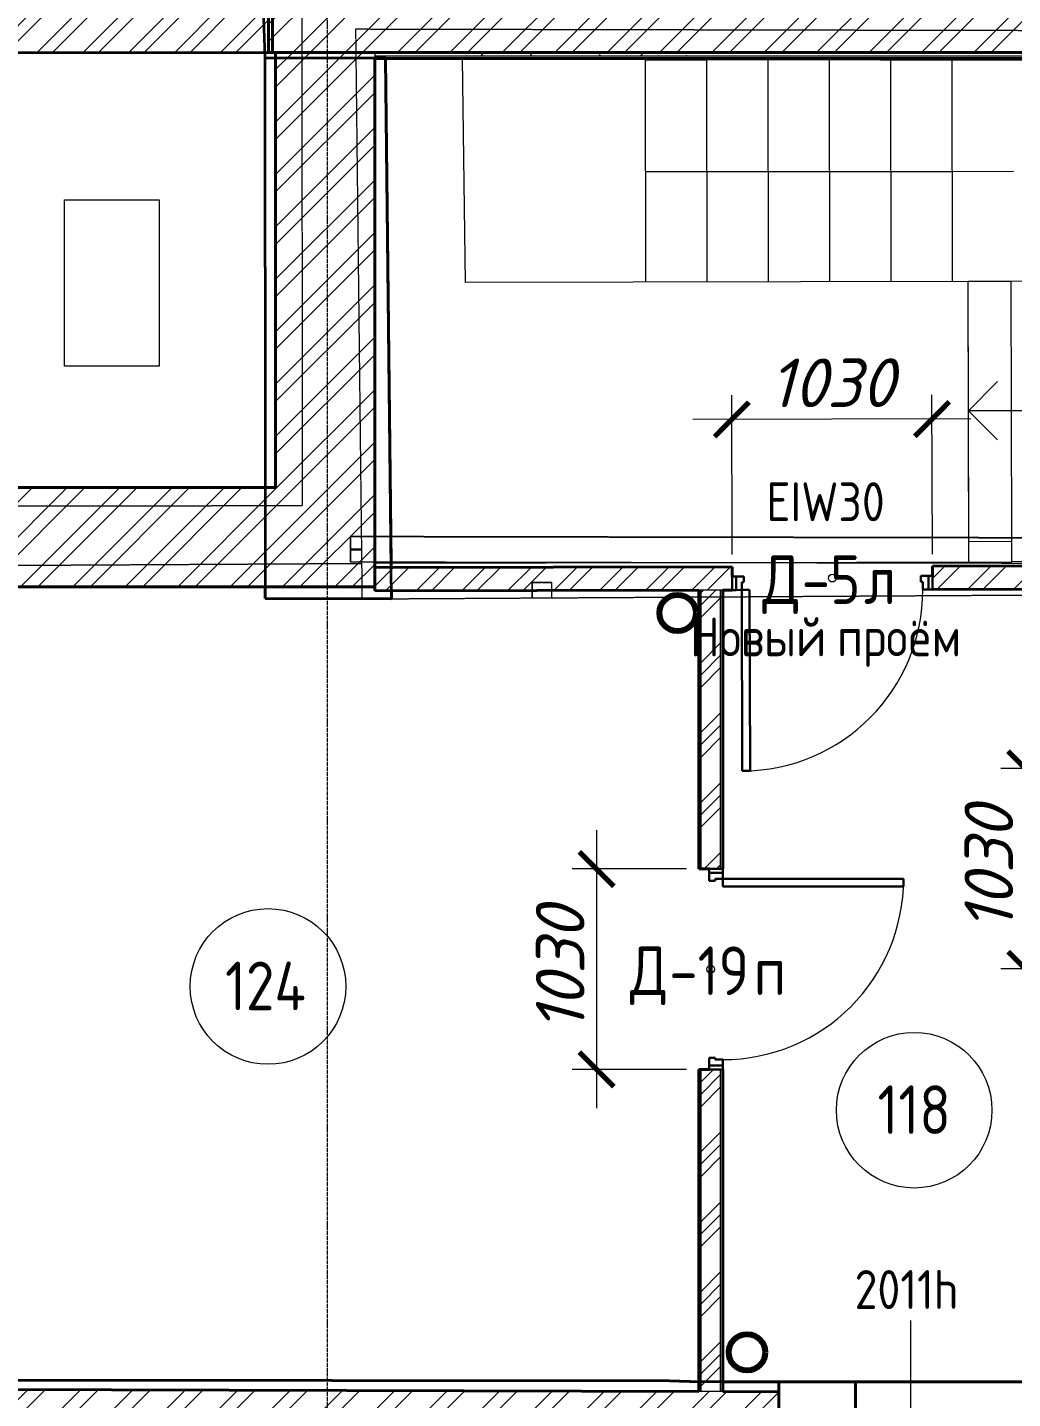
# Model space of a CAD drawing. Header units: millimetres. Extents: x 749182 to 2267578, y 70462 to 311449.
# Drawn here: x 1987787 to 1992853, y 89121 to 96169 of the extents above; entities that cross this region are included whole.
import ezdxf

# ---------------------------------------------------------------- set-up
doc = ezdxf.new("R2010")
doc.units = ezdxf.units.MM
for name, pattern in [('ADSK_Линия сетки', [25, 20, -2.5, 0, -2.5]), ('ADSK_Сверху', [4.5, 3, -1.5]), ('осеваяX2', [4, 2.5, -0.5, 0.5, -0.5])]:
    doc.linetypes.add(name, pattern=pattern)
doc.layers.get('Defpoints').update_dxf_attribs({"color": 255})
for name, color, linetype, lineweight in [('Аннотация', 7, 'Continuous', 9), ('Двери', 7, 'Continuous', 20), ('Каркас', 7, 'Continuous', 9), ('Лестницы', 7, 'Continuous', 18), ('Марки дверей', 7, 'Continuous', 20), ('Марки помещений', 7, 'Continuous', 20), ('Оси', 165, 'осеваяX2', 13), ('Перекрытие', 7, 'Continuous', 18), ('размеры', 7, 'Continuous', 9), ('Стены', 184, 'Continuous', 40), ('Стены внутренние', 7, 'Continuous', 18), ('Стены наружные', 7, 'Continuous', 18), ('Стены разрез', 7, 'Continuous', 35), ('Стены штриховка', 7, 'Continuous', 18), ('стояки', 7, 'Continuous', 9), ('Стрелки вверх', 7, 'Continuous', 18)]:
    doc.layers.add(name, color=color, linetype=linetype, lineweight=lineweight)
doc.layers.add('планы со стояками отопление_dwg', color=7, linetype='Continuous', lineweight=9, true_color=0x767676)
doc.styles.add('GOST Common_1', font='GOST_Common.ttf', dxfattribs={"width": 0.9, "height": 250})
doc.styles.add('GOST Common_2', font='GOST_Common.ttf', dxfattribs={"width": 0.9, "height": 200})
doc.styles.add('М2', font='isocpeui.ttf')
doc.dimstyles.new('SPDS 1_100', dxfattribs={"dimscale": 100, "dimtxt": 2.5, "dimasz": 1.77, "dimexe": 1.25, "dimexo": 0.625, "dimtad": 1, "dimdec": 0, "dimrnd": 0.001, "dimzin": 9, "dimtxsty": 'М2', "dimblk": 'ARCHTICK', "dimcen": 2.5, "dimdle": 2, "dimclrt": 256, "dimadec": 0, "dimazin": 2, "dimtfac": 0.75, "dimtdec": 0, "dimtmove": 1, "dimatfit": 3, "dimfxl": 0, "dimtolj": 1, "dimlwd": 9, "dimlwe": 9, "dimarcsym": 0})
pattern_1 = [(45, (1958220.23, 75616.62), (-134.70384, 134.70384), []), (45, (1958310.03, 75616.62), (-134.70384, 134.70384), [])]
pattern_2 = [(45, (1958220.23, 75616.62), (-117.8655, 117.8655), []), (45, (1958298.8, 75616.62), (-117.8655, 117.8655), [])]
pattern_3 = [(44.83506, (1958220.23, 75616.62), (-134.3155, 135.0911), []), (44.83506, (1958310.03, 75616.36), (-134.3155, 135.0911), [])]

# ---------------------------------------------------------------- blocks, each defined once
blk = doc.blocks.new('Типовая двутавровая балка _АСТО 20-93_ Балки - 100х200мм-V4-01 План 1-го этажа маркировочный')
at = {"layer": 'Каркас', "color": 253, "linetype": 'ADSK_Сверху', "true_color": 0xaaaaaa}
for p, q in [((-2169.5, 50), (-2169.5, -50)), ((-2169.5, 50), (-2083.6, 50)), ((-2083.6, 3), (-2169.5, 3)), ((2089.5, 50), (2169.5, 50)), ((2169.5, -50), (2169.5, 50)), ((-2083.6, -3), (-2169.5, -3)), ((-2169.5, -50), (-2083.6, -50)), ((2090.1, -50), (2169.5, -50))]:
    blk.add_line(p, q, dxfattribs=at)
at = {"layer": 'Каркас', "color": 9, "linetype": 'ADSK_Сверху', "true_color": 0xb9b9b9}
for p, q in [((-2169.5, 3.4), (-2169.5, 50)), ((-2169.5, 50), (-2083.6, 50)), ((-2169.5, -50), (-2169.5, -3.4)), ((-2169.5, -50), (-2083.6, -50))]:
    blk.add_line(p, q, dxfattribs=at)
at = {"layer": 'Каркас', "color": 253, "linetype": 'ADSK_Сверху', "true_color": 0xb2b2b2}
for p, q in [((-2169.5, 50), (-2169.5, 15)), ((-2169.5, 15), (-2169.5, 50)), ((-2083.6, 50), (-2169.5, 50)), ((-2169.5, 50), (-2083.6, 50)), ((-2169.5, 3), (-2169.5, 15)), ((-2169.5, 3), (-2169.5, 15)), ((-2169.5, -3), (-2169.5, 3)), ((2169.5, 50), (2089.5, 50)), ((2169.5, 50), (2169.5, 15)), ((2169.5, 15), (2169.5, 3)), ((-2169.5, -3.4), (-2169.5, -3)), ((-2169.5, -15), (-2169.5, -3)), ((-2169.5, -4.6), (-2169.5, -3.4)), ((-2169.5, -15), (-2169.5, -4.6)), ((-2169.5, -50), (-2169.5, -15)), ((-2169.5, -15), (-2169.5, -50)), ((-2169.5, -50), (-2083.6, -50)), ((-2169.5, -50), (-2083.6, -50)), ((2090.1, -50), (2169.5, -50)), ((2169.5, -3), (2169.5, -15)), ((2169.5, -15), (2169.5, -50))]:
    blk.add_line(p, q, dxfattribs=at)
blk = doc.blocks.new('Типовая двутавровая балка _АСТО 20-93_ Балки - 130х360мм-840536-01 План 1-го этажа маркировочный')
at = {"layer": 'Каркас', "color": 253, "linetype": 'ADSK_Сверху', "true_color": 0xaaaaaa}
for p, q in [((-3794, 67.5), (-3794, -62.5)), ((-3794, 67.5), (3794, 67.5)), ((-3736.4, 3), (-3794, 3)), ((3794, -62.5), (3794, 67.5)), ((-3736.3, -3), (-3794, -3)), ((-3794, -62.5), (3794, -62.5))]:
    blk.add_line(p, q, dxfattribs=at)
at = {"layer": 'Каркас', "color": 9, "linetype": 'ADSK_Сверху', "true_color": 0xb9b9b9}
for p, q in [((-3794, 3), (-3794, 67.5)), ((-3794, 67.5), (-3737.2, 67.5)), ((3794, 67.5), (3794, 12.5)), ((-3794, -62.5), (-3794, -3)), ((-3794, -62.5), (-3735.5, -62.5))]:
    blk.add_line(p, q, dxfattribs=at)
at = {"layer": 'Каркас', "color": 253, "linetype": 'ADSK_Сверху', "true_color": 0xb2b2b2}
for p, q in [((-3794, 67.5), (-3794, 15)), ((-3794, 15), (-3794, 67.5)), ((3794, 67.5), (-3794, 67.5)), ((-3794, 67.5), (-3737.2, 67.5)), ((-3794, 3), (-3794, 15)), ((-3794, 3), (-3794, 15)), ((-3794, -3), (-3794, 3)), ((3794, 67.5), (3794, 15)), ((3794, 15), (3794, 67.5)), ((3794, 15), (3794, 3)), ((3794, 15), (3794, 12.2)), ((-3794, -15), (-3794, -3)), ((-3794, -15), (-3794, -3)), ((-3794, -62.5), (-3794, -15)), ((-3794, -15), (-3794, -62.5)), ((-3794, -62.5), (-3735.5, -62.5)), ((-3794, -62.5), (3794, -62.5)), ((3794, -3), (3794, -15)), ((3794, -15), (3794, -62.5))]:
    blk.add_line(p, q, dxfattribs=at)
blk = doc.blocks.new('Существующие стены 1 эт - Существующие стены 1 эт-653793-01 План 1-го этажа маркировочный')
at = {"layer": 'Стены'}
for p, q in [((31407.3, 20392.1), (31436.7, 17798.5)), ((36930.8, 20382.7), (32378.5, 20392.1)), ((31436.7, 17798.5), (31436.9, 17776.5)), ((30789.1, 17617.7), (30789, 17677)), ((31438.3, 17656.5), (31438.8, 17615.7)), ((31438.8, 17615.7), (30789.1, 17617.7)), ((28445.2, 13599.4), (32868.8, 13596.4)), ((32868.8, 13596.4), (33018.4, 13591)), ((33142.3, 13590.6), (35179.7, 13590.6)), ((33430.4, 13590.6), (33825.6, 13590.6)), ((33430.4, 13590.6), (33430.4, 13539.9)), ((33825.6, 13590.6), (33823.4, 12987.3)), ((33823.5, 13028.8), (33825.6, 13590.6)), ((33825.6, 13590.6), (35132.6, 13590.6))]:
    blk.add_line(p, q, dxfattribs=at)
at = {"layer": 'Стены разрез'}
for p, q in [((30777, 20701.8), (30787.2, 20395.3)), ((30787.2, 20395.3), (31407.2, 20394.1)), ((31407.2, 20394.1), (30787.5, 20395.3)), ((30787.5, 20395.3), (30788.7, 18242.7)), ((31407.2, 20394.1), (38636.1, 20379.2)), ((31438.8, 17615.7), (31407.2, 20394.1)), ((30788.7, 18242.7), (30789.1, 17617.7)), ((30789.1, 17617.7), (31438.8, 17615.7)), ((32868.8, 13596.4), (27598, 13599.9)), ((33029.3, 13590.6), (32868.8, 13596.4)), ((33430.4, 13590.6), (33029.3, 13590.6)), ((33430.4, 12988.8), (33430.4, 13590.6))]:
    blk.add_line(p, q, dxfattribs=at)
blk = doc.blocks.new('AC_Дверь_Однопольная_Стальная - Д-19п 1030х2200h-1983218-01 План 1-го этажа маркировочный')
at = {"layer": 'Двери', "lineweight": 30}
for p, q in [((-465, 992), (-425, 992)), ((-465, 62), (-465, 992)), ((-425, 992), (-425, 62)), ((-515, 62), (-495, 62)), ((-515, -8), (-515, 62)), ((-495, 62), (-465, 62)), ((-495, -8), (-495, 62)), ((-495, 62), (-495, -8)), ((-425, 62), (-465, 62)), ((-465, 62), (-465, 22)), ((-465, 22), (-455, 22)), ((-455, 22), (-455, -8)), ((455, 22), (465, 22)), ((455, -8), (455, 22)), ((465, 62), (495, 62)), ((465, 22), (465, 62)), ((495, 62), (495, -8)), ((495, 62), (515, 62)), ((495, -8), (495, 62)), ((515, 62), (515, -8)), ((-495, -8), (-515, -8)), ((-455, -8), (-495, -8)), ((495, -8), (455, -8)), ((515, -8), (495, -8))]:
    blk.add_line(p, q, dxfattribs=at)
at = {"layer": 'Двери'}
blk.add_arc((-465, 62), 930, 0, 90, dxfattribs=at)
blk = doc.blocks.new('AC_Дверь_Однопольная_Стальная - Д-5л 1030х2200h-1983131-01 План 1-го этажа маркировочный')
at = {"layer": 'Двери', "lineweight": 30}
for p, q in [((465, 990), (425, 990)), ((425, 990), (425, 60)), ((465, 60), (465, 990)), ((-495, 60), (-515, 60)), ((-515, 60), (-515, -10)), ((-465, 60), (-495, 60)), ((-495, 60), (-495, -10)), ((-495, -10), (-495, 60)), ((-465, 20), (-465, 60)), ((-455, 20), (-465, 20)), ((-455, -10), (-455, 20)), ((425, 60), (465, 60)), ((465, 20), (455, 20)), ((455, 20), (455, -10)), ((495, 60), (465, 60)), ((465, 60), (465, 20)), ((495, -10), (495, 60)), ((515, 60), (495, 60)), ((495, 60), (495, -10)), ((515, -10), (515, 60)), ((-515, -10), (-495, -10)), ((-495, -10), (-455, -10)), ((455, -10), (495, -10)), ((495, -10), (515, -10))]:
    blk.add_line(p, q, dxfattribs=at)
at = {"layer": 'Двери'}
blk.add_arc((465, 60), 930, 90, 180, dxfattribs=at)
blk = doc.blocks.new('планы со стояками отопление_dwg-1484427-01 План 1-го этажа маркировочный')
at = {"layer": 'стояки', "lineweight": 80}
for centre in [(205305.6, 173619.8), (205662.5, 169819.7)]:
    blk.add_circle(centre, 93.9, dxfattribs=at)
blk = doc.blocks.new('ADSK_Марка_Помещение_ОдноЗначение - Номер-247393-01 План 1-го этажа маркировочный')
at = {"layer": 'Марки помещений'}
blk.add_circle((0, 0), 4, dxfattribs=at)
blk = doc.blocks.new('ADSK_Марка_Дверь - Марка типа и комментарии-2020407-01 План 1-го этажа маркировочный')
at = {"layer": 'Марки дверей', "lineweight": 9}
blk.add_circle((0, 0), 0.2, dxfattribs=at)
blk = doc.blocks.new('_ArchTick')
at = {"color": 0, "linetype": 'ByBlock', "const_width": 0.15}
blk.add_lwpolyline([(-0.5, -0.5), (0.5, 0.5)], dxfattribs=at)
blk = doc.blocks.new('*D2912')
at = {"layer": 'Defpoints', "color": 0, "lineweight": 20, "transparency": 16777216}
for p in [(1991238.6, 91843.4), (1990713.8, 90813.4), (1991238.6, 90813.4)]:
    blk.add_point(p, dxfattribs=at)
at = {"layer": 'размеры', "color": 0, "lineweight": 9, "transparency": 16777216}
for p, q in [((1990713.8, 92043.4), (1990713.8, 90613.4)), ((1991176.1, 91843.4), (1990588.8, 91843.4)), ((1991176.1, 90813.4), (1990588.8, 90813.4))]:
    blk.add_line(p, q, dxfattribs=at)
at = {"layer": 'размеры', "color": 0, "lineweight": 9, "transparency": 16777216, "xscale": 177, "yscale": 177, "zscale": 177}
for p, rotation in [((1990713.8, 91843.4), 90), ((1990713.8, 90813.4), 270)]:
    blk.add_blockref('_ArchTick', p, dxfattribs=dict(at, rotation=rotation))
at = {"layer": 'размеры', "lineweight": 20, "transparency": 16777216, "insert": (1990526.3, 91328.4), "char_height": 250, "width": 560.473, "attachment_point": 5, "rotation": 90, "style": 'М2'}
blk.add_mtext('\\A1;1030', dxfattribs=at)
blk = doc.blocks.new('*D2913')
at = {"layer": 'Defpoints', "color": 0, "lineweight": 20, "transparency": 16777216}
for p in [(1991408.6, 94153.7), (1991410.4, 93397.3), (1992440.4, 93399.7)]:
    blk.add_point(p, dxfattribs=at)
at = {"layer": 'размеры', "color": 0, "lineweight": 9, "transparency": 16777216}
for p, q in [((1991410.3, 93459.8), (1991408.3, 94278.7)), ((1992440.3, 93462.2), (1992438.3, 94281.1)), ((1992638.6, 94156.6), (1991208.6, 94153.2))]:
    blk.add_line(p, q, dxfattribs=at)
at = {"layer": 'размеры', "color": 0, "lineweight": 9, "transparency": 16777216, "xscale": 177, "yscale": 177, "zscale": 177}
for p, rotation in [((1991408.6, 94153.7), 180.1355789696858), ((1992438.6, 94156.1), 0.1355789696858789)]:
    blk.add_blockref('_ArchTick', p, dxfattribs=dict(at, rotation=rotation))
at = {"layer": 'размеры', "lineweight": 20, "transparency": 16777216, "insert": (1991923.2, 94342.4), "char_height": 250, "width": 560.473, "attachment_point": 5, "rotation": 0.13558, "style": 'М2'}
blk.add_mtext('\\A1;1030', dxfattribs=at)
blk = doc.blocks.new('*D2914')
at = {"layer": 'Defpoints', "color": 0, "lineweight": 20, "transparency": 16777216}
for p in [(1993399.9, 92360.3), (1992918.1, 91330.3), (1993399.9, 91330.3)]:
    blk.add_point(p, dxfattribs=at)
at = {"layer": 'размеры', "color": 0, "lineweight": 9, "transparency": 16777216}
for p, q in [((1992918.1, 92560.3), (1992918.1, 91130.3)), ((1993337.4, 92360.3), (1992793.1, 92360.3)), ((1993337.4, 91330.3), (1992793.1, 91330.3))]:
    blk.add_line(p, q, dxfattribs=at)
at = {"layer": 'размеры', "color": 0, "lineweight": 9, "transparency": 16777216, "xscale": 177, "yscale": 177, "zscale": 177}
for p, rotation in [((1992918.1, 92360.3), 90), ((1992918.1, 91330.3), 270)]:
    blk.add_blockref('_ArchTick', p, dxfattribs=dict(at, rotation=rotation))
at = {"layer": 'размеры', "lineweight": 20, "transparency": 16777216, "insert": (1992730.6, 91845.3), "char_height": 250, "width": 560.473, "attachment_point": 5, "rotation": 90, "style": 'М2'}
blk.add_mtext('\\A1;1030', dxfattribs=at)

msp = doc.modelspace()

# ---------------------------------------------------------------- hatches: boundary and pattern name
at = {"layer": 'Стены внутренние', "lineweight": 9}
h = msp.add_hatch(dxfattribs=at)
h.set_pattern_fill('FP_1', color=256, style=0, pattern_type=2)
h.set_pattern_definition(pattern_2)
h.paths.add_polyline_path([(1977165.7647, 96019.0554), (1989027.2418, 96040.6773), (1989027.2418, 96290.2277), (1977165.3185, 96269.055), (1977165.7576, 96023.0313)])
h = msp.add_hatch(dxfattribs=at)
h.set_pattern_fill('FP_3', color=256, angle=45, style=0, pattern_type=2)
h.set_pattern_definition(pattern_1)
h.paths.add_polyline_path([(1989365.0544, 93293.5776), (1989572.5809, 93293.5776), (1989572.5809, 96040.6773), (1989062.5809, 96040.6773), (1989062.5809, 93293.5776)])
h = msp.add_hatch(dxfattribs=at)
h.set_pattern_fill('FP_2', color=256, style=0, pattern_type=2)
h.set_pattern_definition([(0, (1958220.23, 75616.62), (406.4, 101.6), [33.528, -271.272, 33.528, -271.272, -1625.6]), (0, (1958220.23, 75616.62), (406.4, 101.6), [-609.6, 33.528, -576.072, 33.528, -271.272, -711.2]), (0, (1958220.23, 75616.62), (406.4, 101.6), [-1524, 33.528, -169.672, 33.528, -474.472]), (120, (1958372.63, 75667.42), (-291.18818, 301.15272), [33.528, -271.272, 33.528, -271.272, -1625.6]), (120, (1958372.63, 75667.42), (-291.18818, 301.15272), [-609.6, 33.528, -576.072, 33.528, -271.272, -711.2]), (120, (1958372.63, 75667.42), (-291.18818, 301.15272), [-1524, 33.528, -169.672, 33.528, -474.472]), (240, (1958423.43, 75870.62), (-115.21182, -402.75272), [33.528, -271.272, 33.528, -271.272, -1625.6]), (240, (1958423.43, 75870.62), (-115.21182, -402.75272), [-609.6, 33.528, -576.072, 33.528, -271.272, -711.2]), (240, (1958423.43, 75870.62), (-115.21182, -402.75272), [-1524, 33.528, -169.672, 33.528, -474.472])])
h.paths.add_polyline_path([(1996856.2889, 96020.6773), (1996924.7202, 96020.6773), (1996924.7202, 96040.6773), (1989572.5809, 96040.6773), (1989572.5809, 96020.6773), (1996590.3515, 96020.6773)])
h = msp.add_hatch(dxfattribs=at)
h.set_pattern_fill('FP_3', color=256, angle=45, style=0, pattern_type=2)
h.set_pattern_definition([(45, (1958220.23, 75616.62), (-134.7038, 134.7038), []), (45, (1958310.03, 75616.62), (-134.7038, 134.7038), [])])
h.paths.add_polyline_path([(1986578.2196, 93293.5776), (1989062.5809, 93293.5776), (1989062.5809, 93803.5776), (1977143.0614, 93803.5776), (1977143.0614, 93293.5776), (1986513.4105, 93293.5776)])
h = msp.add_hatch(dxfattribs=at)
h.set_pattern_fill('FP_1', color=256, style=0, pattern_type=2)
h.set_pattern_definition(pattern_2)
h.paths.add_polyline_path([(1989572.7229, 93272.9601), (1991410.701, 93277.3093), (1991410.4171, 93397.309), (1989572.5809, 93392.9499), (1989572.7136, 93276.902)])
h.paths.add_polyline_path([(1992440.6981, 93279.7466), (1996951.0787, 93290.4196), (1996949.9296, 93410.4172), (1992440.4142, 93399.7463), (1992440.6927, 93282.0448)])
h = msp.add_hatch(dxfattribs=at)
h.set_pattern_fill('FP_6', color=256, style=0, pattern_type=2)
h.set_pattern_definition([(45, (1958220.23, 75616.62), (-179.6051, 179.6051), []), (45, (1958283.73, 75616.62), (0, 359.2102), []), (45, (1958156.73, 75616.62), (0, 359.2102), [])])
h.paths.add_polyline_path([(1991350.5708, 89157.4075), (1991350.5708, 90813.407), (1991250.5708, 90813.407), (1991250.5708, 89157.6954), (1991301.3048, 89157.5494)])
h.paths.add_polyline_path([(1991350.5708, 91843.407), (1991350.5708, 93277.1671), (1991250.5728, 93276.902), (1991250.5708, 91843.407), (1991292.5708, 91843.407)])
h = msp.add_hatch(dxfattribs=at)
h.set_pattern_fill('FP_13', color=256, angle=45, style=0, pattern_type=2)
h.set_pattern_definition(pattern_3)
h.paths.add_polyline_path([(1991299.8367, 88647.5515), (1991301.3048, 89157.5494), (1975025.4384, 89204.1512), (1975023.971, 88694.4047), (1991037.1553, 88648.3077)])
h = msp.add_hatch(dxfattribs=at)
h.set_pattern_fill('FP_13', color=256, angle=45, style=0, pattern_type=2)
h.set_pattern_definition(pattern_3)
h.paths.add_polyline_path([(1993475.159, 88641.2894), (1993476.6271, 89151.2873), (1993352.5952, 89151.0706), (1993350.7425, 88641.6476), (1993385.1088, 88641.5486)])
h.paths.add_polyline_path([(1991650.6107, 88646.5417), (1991650.6107, 89156.5438), (1991301.3048, 89157.373), (1991299.8367, 88647.5515), (1991623.1318, 88646.6208)])
at = {"layer": 'Стены наружные', "lineweight": 9}
h = msp.add_hatch(dxfattribs=at)
h.set_pattern_fill('FP_3', color=256, angle=45, style=0, pattern_type=2)
h.set_pattern_definition(pattern_1)
h.paths.add_polyline_path([(2004413.9623, 96040.6773), (2004763.4379, 96040.6773), (2004763.4379, 96550.6773), (2003612.2023, 96550.6773), (2003612.2023, 96040.6773), (2003856.5953, 96040.6773)])
h.paths.add_polyline_path([(2001627.1275, 96040.6773), (2001797.2023, 96040.6773), (2001797.2023, 96550.6773), (1999817.8078, 96550.6773), (1999817.8078, 96040.6773), (2000779.2036, 96041.5637), (2000850.5644, 96042.0968), (2000850.575, 96040.6773), (2000970.8433, 96040.6773)])
h.paths.add_polyline_path([(1997434.7641, 96040.6773), (1998087.8078, 96040.6773), (1998087.8078, 96550.6773), (1989027.2418, 96550.6773), (1989027.2418, 96040.6773), (1997413.074, 96040.6773)])

# ---------------------------------------------------------------- linework, layer by layer
at = {"layer": 'Аннотация'}
msp.add_line((1992329.3081, 89038.2815), (1992329.3081, 89522.3023), dxfattribs=at)
at = {"layer": 'Лестницы'}
for p, q in [((1990963.5529, 96002.598), (1991279.0528, 96002.9245)), ((1990963.5529, 96002.598), (1990964.7359, 94859.4178)), ((1990963.5529, 96002.598), (1990964.7359, 94859.4178)), ((1991279.0528, 96002.9245), (1991594.5526, 96003.251)), ((1991279.0528, 96002.9245), (1991280.2353, 94860.166)), ((1991279.0528, 96002.9245), (1991280.2353, 94860.166)), ((1991594.5526, 96003.251), (1991910.0524, 96003.5774)), ((1991594.5526, 96003.251), (1991595.7347, 94860.9142)), ((1991594.5526, 96003.251), (1991595.7347, 94860.9142)), ((1991910.0524, 96003.5774), (1992225.5523, 96003.9039)), ((1991910.0524, 96003.5774), (1991911.2341, 94861.6624)), ((1991910.0524, 96003.5774), (1991911.2341, 94861.6624)), ((1992225.5523, 96003.9039), (1992541.0521, 96004.2304)), ((1992225.5523, 96003.9039), (1992226.7334, 94862.4107)), ((1992225.5523, 96003.9039), (1992226.7334, 94862.4107)), ((1992541.0521, 96004.2304), (1992685.6761, 96004.38)), ((1992541.0521, 96004.2304), (1992542.2328, 94863.1589)), ((1992541.0521, 96004.2304), (1992542.2328, 94863.1589)), ((1992685.6761, 96004.38), (1992856.5519, 96004.5568)), ((1992845.6487, 94863.8784), (1992624.408, 94863.3538)), ((1992627.8258, 93422.1898), (1992624.408, 94863.3538)), ((1993105.6519, 94864.495), (1992845.6487, 94863.8784)), ((1992848.8219, 93525.8367), (1992845.6487, 94863.8784)), ((1992848.8219, 93525.8367), (1992845.6487, 94863.8784)), ((1993109.0697, 93423.3286), (1992849.0664, 93422.7133))]:
    msp.add_line(p, q, dxfattribs=at)
at = {"layer": 'Оси', "linetype": 'ADSK_Линия сетки'}
msp.add_line((1989330.1361, 71313.2448), (1989330.1361, 120151.4054), dxfattribs=at)
at = {"layer": 'Перекрытие', "linetype": 'ADSK_Сверху'}
for p, q in [((1989170.666, 118802.058), (1989200.3258, 93709.4574)), ((1989475.7432, 96160.99), (1997004.503, 96145.4873)), ((1989508.9863, 93231.4433), (1989475.7432, 96160.99)), ((1989200.3258, 93709.4574), (1977011.7834, 93701.2503)), ((1985854.691, 93393.7779), (1989506.9111, 93414.3162)), ((1989508.9863, 93231.4433), (1997038.3299, 93275.9945))]:
    msp.add_line(p, q, dxfattribs=at)
at = {"layer": 'Перекрытие'}
for p, q in [((1989656.9112, 93415.1597), (1989627.4812, 96008.6773)), ((1990039.5503, 94857.2237), (1990024.5232, 96008.6773)), ((1987977.7996, 94428.2503), (1987977.7996, 95283.2503)), ((1987977.7996, 95283.2503), (1988463.7996, 95283.2503)), ((1988463.7996, 95283.2503), (1988463.7996, 94428.2503)), ((1992624.408, 94863.3538), (1990039.5503, 94857.2237)), ((1992627.582, 93525.0046), (1992624.408, 94863.3538)), ((1988463.7996, 94428.2503), (1987977.7996, 94428.2503)), ((1992848.8219, 93525.8367), (1992627.582, 93525.0046)), ((1992849.0664, 93422.7133), (1992848.8219, 93525.8367)), ((1989656.9112, 93415.1597), (1989572.5809, 93415.7945)), ((1989656.9112, 93415.1597), (1992849.0664, 93422.7133))]:
    msp.add_line(p, q, dxfattribs=at)
at = {"layer": 'Стены внутренние', "lineweight": 40}
for p, q in [((1989047.4649, 96040.2634), (1989047.0186, 96290.263)), ((1984930.2149, 96032.9144), (1989047.4649, 96040.2634)), ((1989062.5809, 96040.6773), (1989062.5809, 93803.5776)), ((1989572.5809, 96008.6773), (1996924.7202, 96008.6773)), ((1989572.5809, 93293.5776), (1989572.5809, 96008.6773)), ((1989062.5809, 93803.5776), (1984930.2149, 93803.5776)), ((1991410.4171, 93397.309), (1989572.4389, 93392.9598)), ((1989572.4389, 93392.9598), (1989572.7229, 93272.9601)), ((1991410.5354, 93347.3091), (1991410.4171, 93397.309)), ((1996949.9296, 93410.4172), (1992440.4142, 93399.7463)), ((1992440.4142, 93399.7463), (1992440.5325, 93349.7464)), ((1986665.4105, 93293.5776), (1989572.5809, 93293.5776)), ((1989572.7229, 93272.9601), (1991238.5708, 93276.902)), ((1991238.5708, 93276.902), (1991238.5708, 91843.407)), ((1991362.5708, 93277.1954), (1991410.701, 93277.3093)), ((1991362.5708, 91843.407), (1991362.5708, 93277.1954)), ((1992440.6981, 93279.7466), (1993399.893, 93282.0164)), ((1991238.5708, 91843.407), (1991292.5708, 91843.407)), ((1991238.5708, 90813.407), (1991238.5708, 89157.73)), ((1991292.5708, 90813.407), (1991238.5708, 90813.407)), ((1991362.5708, 89157.373), (1991362.5708, 90813.407)), ((1991238.5708, 89157.73), (1986665.4105, 89170.8947)), ((1991650.6107, 89156.5438), (1991362.5708, 89157.373)), ((1991650.6107, 88646.5417), (1991650.6107, 89156.5438))]:
    msp.add_line(p, q, dxfattribs=at)
at = {"layer": 'Стены наружные', "lineweight": 40}
for p, q in [((1989027.2418, 96550.6773), (1989027.2418, 96040.6773)), ((1989027.2418, 96040.6773), (1996924.7407, 96040.6773))]:
    msp.add_line(p, q, dxfattribs=at)
at = {"layer": 'Стены штриховка'}
for p, q in [((1989572.5809, 96040.6773), (1989572.5809, 96008.6773)), ((1996924.7202, 96020.6773), (1989572.5809, 96020.6773)), ((1996924.7202, 96010.6773), (1989572.5809, 96010.6773)), ((1991362.5708, 93277.1954), (1991238.5708, 93276.902)), ((1991240.5708, 91843.407), (1991240.5708, 93276.9068)), ((1991250.5708, 91843.407), (1991250.5708, 93276.9304)), ((1991350.5708, 91843.407), (1991350.5708, 93277.1671)), ((1991360.5708, 91843.407), (1991360.5708, 93277.1907)), ((1991240.5708, 89157.7242), (1991240.5708, 90813.407)), ((1991250.5708, 89157.6954), (1991250.5708, 90813.407)), ((1991350.5708, 89157.4075), (1991350.5708, 90813.407)), ((1991360.5708, 89157.3788), (1991360.5708, 90813.407)), ((1991362.5708, 89157.373), (1991238.5708, 89157.73))]:
    msp.add_line(p, q, dxfattribs=at)
at = {"layer": 'Стрелки вверх'}
for p, q in [((1990964.1479, 95427.5983), (1991279.6478, 95427.9248)), ((1991279.6478, 95427.9248), (1991595.1476, 95428.2513)), ((1991595.1476, 95428.2513), (1991910.6474, 95428.5777)), ((1991910.6474, 95428.5777), (1992226.1473, 95428.9042)), ((1992226.1473, 95428.9042), (1992541.6471, 95429.2307)), ((1992541.6471, 95429.2307), (1992857.1469, 95429.5572)), ((1992625.9841, 94198.7826), (1992775.9841, 94348.7826)), ((1992847.226, 94198.7826), (1992625.9841, 94198.7826)), ((1992625.9841, 94198.7826), (1992775.9841, 94048.7826)), ((1993107.2307, 94198.7826), (1992847.226, 94198.7826))]:
    msp.add_line(p, q, dxfattribs=at)

# ---------------------------------------------------------------- block references
at = {"layer": 'Двери'}
for name, p, rotation in [('AC_Дверь_Однопольная_Стальная - Д-5л 1030х2200h-1983131-01 План 1-го этажа маркировочный', (1991925.5576, 93338.5278), 180.1355789696468), ('AC_Дверь_Однопольная_Стальная - Д-19п 1030х2200h-1983218-01 План 1-го этажа маркировочный', (1991300.5708, 91328.407), 269.9999999999999)]:
    msp.add_blockref(name, p, dxfattribs=dict(at, rotation=rotation))
at = {"layer": 'Каркас', "color": 253, "linetype": 'ADSK_Сверху', "true_color": 0xaaaaaa}
for name, p, rotation in [('Типовая двутавровая балка _АСТО 20-93_ Балки - 130х360мм-840536-01 План 1-го этажа маркировочный', (1993242.4374, 93477.8663), 359.8967694927819), ('Типовая двутавровая балка _АСТО 20-93_ Балки - 100х200мм-V4-01 План 1-го этажа маркировочный', (1990432.6639, 91147.0827), 89.99999999999993)]:
    msp.add_blockref(name, p, dxfattribs=dict(at, rotation=rotation))
at = {"layer": 'Марки дверей', "xscale": 99.99999999999993, "yscale": 99.99999999999993, "zscale": 99.99999999999993}
for p in [(1991925.5576, 93338.5278), (1991300.5708, 91328.407)]:
    msp.add_blockref('ADSK_Марка_Дверь - Марка типа и комментарии-2020407-01 План 1-го этажа маркировочный', p, dxfattribs=at)
at = {"layer": 'Марки помещений', "xscale": 99.99999999999993, "yscale": 99.99999999999993, "zscale": 99.99999999999993}
for p in [(1989023.7786, 91239.529), (1992346.8166, 90603.6553)]:
    msp.add_blockref('ADSK_Марка_Помещение_ОдноЗначение - Номер-247393-01 План 1-го этажа маркировочный', p, dxfattribs=at)
at = {"layer": 'планы со стояками отопление_dwg', "color": 6, "true_color": 0xff00ff}
msp.add_blockref('планы со стояками отопление_dwg-1484427-01 План 1-го этажа маркировочный', (1785824.7266, -80460.4271), dxfattribs=at)
at = {"layer": 'Стены', "color": 243, "true_color": 0xbb5389}
msp.add_blockref('Существующие стены 1 эт - Существующие стены 1 эт-653793-01 План 1-го этажа маркировочный', (1958220.2258, 75616.6187), dxfattribs=at)

# ---------------------------------------------------------------- texts
at = {"layer": 'Defpoints', "color": 2, "lineweight": 9, "char_height": 200, "attachment_point": 1, "style": 'GOST Common_1'}
for s, insert, width in [('Новый', (1991194.1283, 93136.6398), 836.96175), ('проём', (1991950.1752, 93136.6398), 815.316187)]:
    msp.add_mtext(s, dxfattribs=dict(at, insert=insert, width=width))
at = {"layer": 'Аннотация', "insert": (1992040.4081, 89781.8752), "char_height": 200, "width": 692.658, "attachment_point": 1, "style": 'GOST Common_1'}
msp.add_mtext('2011h', dxfattribs=at)
at = {"layer": 'Марки дверей', "lineweight": 9, "attachment_point": 1}
for s, insert, char_height, width, style in [('EIW30', (1991586.9783, 93830.9418), 200, 779.24025, 'GOST Common_1'), ('\\fGOST Common|b0|i0|c204|p34|;\\W.9;Д', (1991565.8283, 93455.5409), 250, 245.316375, 'GOST Common_2'), ('-5', (1991768.2346, 93455.5409), 250, 389.620125, 'GOST Common_2'), ('\\fGOST Common|b0|i0|c204|p34|;\\W.9;л', (1992089.7033, 93455.5409), 250, 194.810062, 'GOST Common_2'), ('\\fGOST Common|b0|i0|c204|p34|;\\W.9;Д', (1990884.5915, 91445.4201), 250, 245.316375, 'GOST Common_2'), ('-19', (1991086.9978, 91445.4201), 250, 526.708687, 'GOST Common_2'), ('\\fGOST Common|b0|i0|c204|p34|;\\W.9;п', (1991521.5759, 91445.4201), 250, 194.810062, 'GOST Common_2')]:
    msp.add_mtext(s, dxfattribs=dict(at, insert=insert, char_height=char_height, width=width, style=style))
at = {"layer": 'Марки помещений', "lineweight": 9, "char_height": 250, "attachment_point": 1, "style": 'GOST Common_2'}
for s, insert, width in [('124', (1988802.8213, 91367.2541), 548.35425), ('118', (1992158.2593, 90731.3803), 468.987187)]:
    msp.add_mtext(s, dxfattribs=dict(at, insert=insert, width=width))

# ---------------------------------------------------------------- dimensions: what is measured, and where the dimension line sits
at = {"layer": 'размеры', "lineweight": 20}
for base, p1, p2, angle, picture, middle in [((1991408.6273, 94153.6518), (1992440.4142, 93399.7463), (1991410.4171, 93397.309), 0.13557897, '*D2913', (1991923.1822, 94342.3699)), ((1992918.0521, 91330.3444), (1993399.893, 92360.3444), (1993399.893, 91330.3444), 90, '*D2914', (1992730.5521, 91845.3444)), ((1990713.8378, 90813.407), (1991238.5708, 91843.407), (1991238.5708, 90813.407), 90, '*D2912', (1990526.3378, 91328.407))]:
    dim = msp.add_linear_dim(base=base, p1=p1, p2=p2, angle=angle, dimstyle='SPDS 1_100', dxfattribs=at)
    dim.commit()
    dim.dimension.update_dxf_attribs({"geometry": picture, "text_midpoint": middle})

doc.saveas('drawing.dxf')
